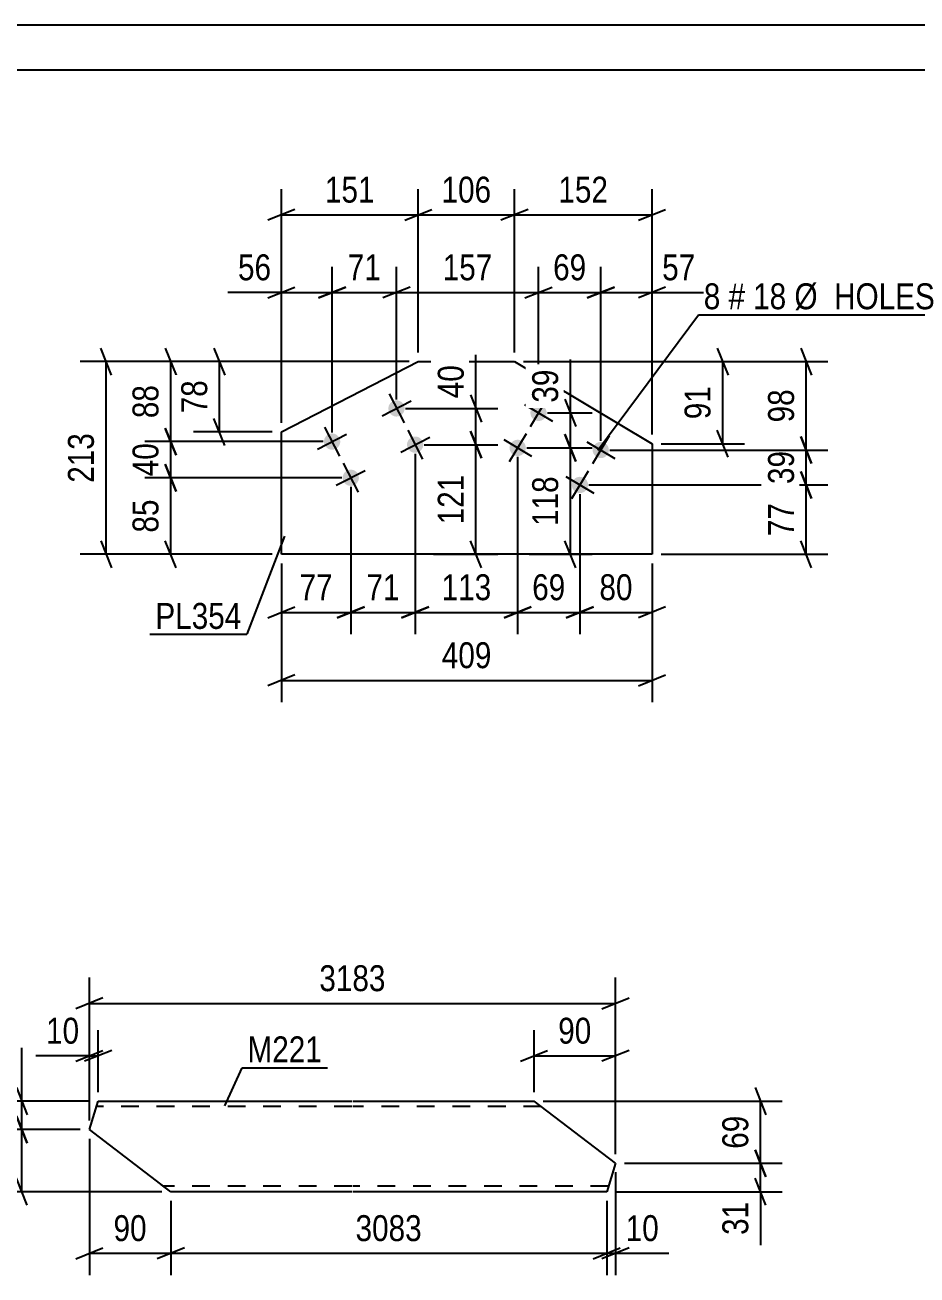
# Model space of a CAD drawing. Header units: millimetres. Extents: x 0 to 420, y 0 to 297.
# Drawn here: x 107.3 to 205.7, y 158.9 to 297 of the extents above; entities that cross this region are included whole.
import ezdxf

# ---------------------------------------------------------------- set-up
doc = ezdxf.new("R2010")
doc.units = ezdxf.units.MM
doc.linetypes.add('DXK_LINE_DOT2', pattern=[3.9198, 1.9599, -1.9599])
doc.styles.add('Arial Narrow', font='ARIALN.TTF', dxfattribs={"height": 0.2})

# ---------------------------------------------------------------- blocks, each defined once
blk = doc.blocks.new('Unknown-122572478-1115')
at = {"color": 5, "linetype": 'Continuous'}
for p, q in [((420, 297), (0, 297)), ((415, 292), (5, 292))]:
    blk.add_line(p, q, dxfattribs=at)
blk = doc.blocks.new('Part-122572478-1224 - 1206')
at = {"color": 2, "linetype": 'Continuous'}
for p, q in [((114.36, 174.97), (115.34, 178.12)), ((115.34, 178.12), (143.35, 178.12)), ((143.45, 178.12), (163.45, 178.12)), ((172.45, 171.26), (163.45, 178.12)), ((123.35, 168.12), (114.36, 174.97)), ((172.45, 171.26), (171.47, 168.12)), ((143.35, 168.12), (123.35, 168.12)), ((171.47, 168.12), (143.45, 168.12))]:
    blk.add_line(p, q, dxfattribs=at)
at = {"color": 7, "linetype": 'DXK_LINE_DOT2'}
for p, q in [((143.35, 177.52), (115.15, 177.52)), ((164.24, 177.52), (143.45, 177.52)), ((123.35, 168.12), (122.33, 168.89)), ((143.35, 168.72), (122.57, 168.72)), ((171.65, 168.72), (143.45, 168.72))]:
    blk.add_line(p, q, dxfattribs=at)
blk = doc.blocks.new('Bolt-122572478-2879 - 2868')
at = {"linetype": 'Continuous'}
for points in [[(164.72, 253.69, -1), (163.18, 254.61, -1)], [(162.42, 249.82, -1), (160.87, 250.75, -1)], [(171.59, 249.59, -1), (170.05, 250.51, -1)], [(169.29, 245.73, -1), (167.74, 246.65, -1)]]:
    blk.add_hatch(color=1, dxfattribs=at).paths.add_polyline_path(points)
at = {"color": 1, "linetype": 'Continuous'}
for p, q in [((164.87, 255.7), (163.03, 252.6)), ((162.4, 255.07), (165.5, 253.23)), ((162.57, 251.83), (160.72, 248.74)), ((171.74, 251.6), (169.9, 248.51)), ((160.1, 251.21), (163.19, 249.36)), ((169.27, 250.97), (172.37, 249.13)), ((169.44, 247.73), (167.59, 244.64)), ((166.97, 247.11), (170.06, 245.27))]:
    blk.add_line(p, q, dxfattribs=at)
blk = doc.blocks.new('Bolt-122572478-2874 - 2868')
at = {"linetype": 'Continuous'}
for points in [[(149.07, 255.05, -1), (147.47, 254.23, -1)], [(141.96, 251.39, -1), (140.36, 250.57, -1)], [(151.13, 251.05, -1), (149.53, 250.23, -1)], [(144.02, 247.39, -1), (142.42, 246.57, -1)]]:
    blk.add_hatch(color=1, dxfattribs=at).paths.add_polyline_path(points)
at = {"color": 1, "linetype": 'Continuous'}
for p, q in [((146.67, 253.82), (149.87, 255.47)), ((147.45, 256.24), (149.1, 253.04)), ((139.56, 250.16), (142.76, 251.81)), ((140.33, 252.58), (141.98, 249.38)), ((148.73, 249.82), (151.93, 251.46)), ((149.51, 252.24), (151.15, 249.04)), ((142.39, 248.58), (144.04, 245.38)), ((141.62, 246.16), (144.82, 247.8))]:
    blk.add_line(p, q, dxfattribs=at)
blk = doc.blocks.new('Part-122572478-2894 - 2868')
at = {"color": 2, "linetype": 'Continuous'}
for p, q in [((135.56, 252.04), (150.67, 259.81)), ((150.67, 259.81), (161.29, 259.81)), ((161.29, 259.81), (176.48, 250.75)), ((135.56, 238.53), (135.56, 252.04)), ((176.48, 250.75), (176.48, 238.53)), ((176.48, 238.53), (135.56, 238.53))]:
    blk.add_line(p, q, dxfattribs=at)
blk = doc.blocks.new('StraightDimension-122572478-1341 - 1206')
at = {"color": 7, "linetype": 'Continuous'}
for p, q in [((187.85, 172.76), (189.05, 169.76)), ((173.45, 171.26), (190.85, 171.26)), ((188.45, 168.12), (188.45, 171.26)), ((189.05, 166.62), (187.85, 169.62)), ((172.47, 168.12), (190.85, 168.12)), ((188.45, 168.12), (188.45, 162.21)), ((188.45, 168.12), (188.45, 162.21))]:
    blk.add_line(p, q, dxfattribs=at)
at = {"color": 0}
blk.add_wipeout([(187.7, 167.59), (183.5, 167.59), (183.5, 162.74), (187.7, 162.74)], dxfattribs=at)
at = {"color": 3, "style": 'Arial Narrow'}
blk.add_text('31', height=2.863, rotation=90.0002, dxfattribs=at).set_placement((187.1, 163.34))
blk = doc.blocks.new('StraightDimension-122572478-1371 - 1206')
at = {"color": 7, "linetype": 'Continuous'}
for p, q in [((114.36, 175.97), (114.36, 185.97)), ((115.34, 179.12), (115.34, 185.97)), ((112.86, 182.52), (115.86, 183.72)), ((116.84, 183.72), (113.84, 182.52)), ((114.36, 183.12), (108.45, 183.12)), ((114.36, 183.12), (108.45, 183.12)), ((114.36, 183.12), (115.34, 183.12))]:
    blk.add_line(p, q, dxfattribs=at)
at = {"color": 0}
blk.add_wipeout([(113.83, 183.87), (113.83, 188.07), (108.98, 188.07), (108.98, 183.87)], dxfattribs=at)
at = {"color": 3, "style": 'Arial Narrow'}
blk.add_text('10', height=2.863, dxfattribs=at).set_placement((109.58, 184.47))
blk = doc.blocks.new('StraightDimension-122572478-1228 - 1206')
at = {"color": 7, "linetype": 'Continuous'}
for p, q in [((114.36, 175.97), (114.36, 191.77)), ((172.45, 172.26), (172.45, 191.77)), ((115.86, 189.52), (112.86, 188.32)), ((170.95, 188.32), (173.95, 189.52)), ((114.36, 188.92), (172.45, 188.92))]:
    blk.add_line(p, q, dxfattribs=at)
at = {"color": 0}
blk.add_wipeout([(147.66, 189.67), (147.66, 193.87), (139.15, 193.87), (139.15, 189.67)], dxfattribs=at)
at = {"color": 3, "style": 'Arial Narrow'}
blk.add_text('3183', height=2.863, dxfattribs=at).set_placement((139.75, 190.27))
blk = doc.blocks.new('StraightDimension-122572478-1265 - 1206')
at = {"color": 7, "linetype": 'Continuous'}
for p, q in [((106.3, 176.47), (107.5, 173.47)), ((113.36, 174.97), (104.05, 174.97)), ((106.9, 168.12), (106.9, 174.97)), ((107.5, 166.62), (106.3, 169.62)), ((122.35, 168.12), (104.05, 168.12))]:
    blk.add_line(p, q, dxfattribs=at)
at = {"color": 0}
blk.add_wipeout([(106.15, 173.97), (101.95, 173.97), (101.95, 169.12), (106.15, 169.12)], dxfattribs=at)
at = {"color": 3, "style": 'Arial Narrow'}
blk.add_text('69', height=2.863, rotation=90.0002, dxfattribs=at).set_placement((105.55, 169.72))
blk = doc.blocks.new('StraightDimension-122572478-1286 - 1206')
at = {"color": 7, "linetype": 'Continuous'}
for p, q in [((106.9, 178.12), (106.9, 184.02)), ((106.9, 178.12), (106.9, 184.02)), ((106.3, 179.62), (107.5, 176.62)), ((114.34, 178.12), (104.05, 178.12)), ((106.9, 174.97), (106.9, 178.12)), ((107.5, 173.47), (106.3, 176.47)), ((113.36, 174.97), (104.05, 174.97))]:
    blk.add_line(p, q, dxfattribs=at)
at = {"color": 0}
blk.add_wipeout([(106.15, 183.5), (101.95, 183.5), (101.95, 178.64), (106.15, 178.64)], dxfattribs=at)
at = {"color": 3, "style": 'Arial Narrow'}
blk.add_text('31', height=2.863, rotation=90.0002, dxfattribs=at).set_placement((105.55, 179.24))
blk = doc.blocks.new('StraightDimension-122572478-1313 - 1206')
at = {"color": 7, "linetype": 'Continuous'}
for p, q in [((187.85, 179.62), (189.05, 176.62)), ((164.45, 178.12), (190.85, 178.12)), ((188.45, 171.26), (188.45, 178.12)), ((189.05, 169.76), (187.85, 172.76)), ((173.45, 171.26), (190.85, 171.26))]:
    blk.add_line(p, q, dxfattribs=at)
at = {"color": 0}
blk.add_wipeout([(187.7, 177.12), (183.5, 177.12), (183.5, 172.26), (187.7, 172.26)], dxfattribs=at)
at = {"color": 3, "style": 'Arial Narrow'}
blk.add_text('69', height=2.863, rotation=90.0002, dxfattribs=at).set_placement((187.1, 172.86))
blk = doc.blocks.new('StraightDimension-122572478-1398 - 1206')
at = {"color": 7, "linetype": 'Continuous'}
for p, q in [((163.45, 179.12), (163.45, 185.97)), ((172.45, 172.26), (172.45, 185.97)), ((161.95, 182.52), (164.95, 183.72)), ((173.95, 183.72), (170.95, 182.52)), ((163.45, 183.12), (172.45, 183.12))]:
    blk.add_line(p, q, dxfattribs=at)
at = {"color": 0}
blk.add_wipeout([(170.38, 183.87), (170.38, 188.07), (165.52, 188.07), (165.52, 183.87)], dxfattribs=at)
at = {"color": 3, "style": 'Arial Narrow'}
blk.add_text('90', height=2.863, dxfattribs=at).set_placement((166.12, 184.47))
blk = doc.blocks.new('StraightDimension-122572478-1423 - 1206')
at = {"color": 7, "linetype": 'Continuous'}
for p, q in [((172.45, 170.26), (172.45, 158.91)), ((171.47, 167.12), (171.47, 158.91)), ((169.97, 160.71), (172.97, 161.91)), ((173.95, 161.91), (170.95, 160.71)), ((171.47, 161.31), (172.45, 161.31)), ((172.45, 161.31), (178.35, 161.31)), ((172.45, 161.31), (178.35, 161.31))]:
    blk.add_line(p, q, dxfattribs=at)
at = {"color": 0}
blk.add_wipeout([(177.83, 162.06), (177.83, 166.26), (172.97, 166.26), (172.97, 162.06)], dxfattribs=at)
at = {"color": 3, "style": 'Arial Narrow'}
blk.add_text('10', height=2.863, dxfattribs=at).set_placement((173.57, 162.66))
blk = doc.blocks.new('StraightDimension-122572478-1451 - 1206')
at = {"color": 7, "linetype": 'Continuous'}
for p, q in [((123.35, 167.12), (123.35, 158.91)), ((171.47, 167.12), (171.47, 158.91)), ((124.85, 161.91), (121.85, 160.71)), ((169.97, 160.71), (172.97, 161.91)), ((123.35, 161.31), (171.47, 161.31))]:
    blk.add_line(p, q, dxfattribs=at)
at = {"color": 0}
blk.add_wipeout([(151.67, 162.06), (151.67, 166.26), (143.15, 166.26), (143.15, 162.06)], dxfattribs=at)
at = {"color": 3, "style": 'Arial Narrow'}
blk.add_text('3083', height=2.863, dxfattribs=at).set_placement((143.75, 162.66))
blk = doc.blocks.new('StraightDimension-122572478-1472 - 1206')
at = {"color": 7, "linetype": 'Continuous'}
for p, q in [((114.36, 173.97), (114.36, 158.91)), ((123.35, 167.12), (123.35, 158.91)), ((112.86, 160.71), (115.86, 161.91)), ((124.85, 161.91), (121.85, 160.71)), ((114.36, 161.31), (123.35, 161.31))]:
    blk.add_line(p, q, dxfattribs=at)
at = {"color": 0}
blk.add_wipeout([(121.28, 162.06), (121.28, 166.26), (116.43, 166.26), (116.43, 162.06)], dxfattribs=at)
at = {"color": 3, "style": 'Arial Narrow'}
blk.add_text('90', height=2.863, dxfattribs=at).set_placement((117.03, 162.66))
blk = doc.blocks.new('StraightDimension-122572478-1491 - 1206')
at = {"color": 7, "linetype": 'Continuous'}
for p, q in [((100.28, 179.62), (101.48, 176.62)), ((114.34, 178.12), (98.03, 178.12)), ((100.88, 168.12), (100.88, 178.12)), ((101.48, 166.62), (100.28, 169.62)), ((122.35, 168.12), (98.03, 168.12))]:
    blk.add_line(p, q, dxfattribs=at)
at = {"color": 0}
blk.add_wipeout([(100.13, 176.46), (95.93, 176.46), (95.93, 169.77), (100.13, 169.77)], dxfattribs=at)
at = {"color": 3, "style": 'Arial Narrow'}
blk.add_text('100', height=2.863, rotation=90.0002, dxfattribs=at).set_placement((99.53, 170.37))
blk = doc.blocks.new('StraightDimension-122572478-3002 - 2868')
at = {"color": 7, "linetype": 'Continuous'}
for p, q in [((183.68, 261.31), (184.88, 258.31)), ((162.29, 259.81), (186.68, 259.81)), ((184.28, 250.75), (184.28, 259.81)), ((184.88, 249.25), (183.68, 252.25)), ((177.48, 250.75), (186.68, 250.75))]:
    blk.add_line(p, q, dxfattribs=at)
at = {"color": 0}
blk.add_wipeout([(183.53, 257.71), (179.33, 257.71), (179.33, 252.85), (183.53, 252.85)], dxfattribs=at)
at = {"color": 3, "style": 'Arial Narrow'}
blk.add_text('91', height=2.863, rotation=90.0002, dxfattribs=at).set_placement((182.93, 253.45))
blk = doc.blocks.new('StraightDimension-122572478-2896 - 2868')
at = {"color": 7, "linetype": 'Continuous'}
for p, q in [((116.81, 258.31), (115.61, 261.31)), ((149.67, 259.81), (113.36, 259.81)), ((116.21, 238.53), (116.21, 259.81)), ((115.61, 240.03), (116.81, 237.03)), ((134.56, 238.53), (113.36, 238.53))]:
    blk.add_line(p, q, dxfattribs=at)
at = {"color": 0}
blk.add_wipeout([(115.46, 252.51), (111.26, 252.51), (111.26, 245.83), (115.46, 245.83)], dxfattribs=at)
at = {"color": 3, "style": 'Arial Narrow'}
blk.add_text('213', height=2.863, rotation=90.0002, dxfattribs=at).set_placement((114.86, 246.43))
blk = doc.blocks.new('StraightDimension-122572478-2913 - 2868')
at = {"color": 7, "linetype": 'Continuous'}
for p, q in [((122.74, 252.48), (123.94, 249.48)), ((140.16, 250.98), (120.49, 250.98)), ((123.34, 246.98), (123.34, 250.98)), ((123.94, 245.48), (122.74, 248.48)), ((142.22, 246.98), (120.49, 246.98))]:
    blk.add_line(p, q, dxfattribs=at)
at = {"color": 0}
blk.add_wipeout([(122.59, 251.41), (118.39, 251.41), (118.39, 246.55), (122.59, 246.55)], dxfattribs=at)
at = {"color": 3, "style": 'Arial Narrow'}
blk.add_text('40', height=2.863, rotation=90.0002, dxfattribs=at).set_placement((121.99, 247.15))
blk = doc.blocks.new('StraightDimension-122572478-2905 - 2868')
at = {"color": 7, "linetype": 'Continuous'}
for p, q in [((122.74, 261.31), (123.94, 258.31)), ((149.67, 259.81), (120.49, 259.81)), ((123.34, 250.98), (123.34, 259.81)), ((123.94, 249.48), (122.74, 252.48)), ((140.16, 250.98), (120.49, 250.98))]:
    blk.add_line(p, q, dxfattribs=at)
at = {"color": 0}
blk.add_wipeout([(122.59, 257.83), (118.39, 257.83), (118.39, 252.97), (122.59, 252.97)], dxfattribs=at)
at = {"color": 3, "style": 'Arial Narrow'}
blk.add_text('88', height=2.863, rotation=90.0002, dxfattribs=at).set_placement((121.99, 253.57))
blk = doc.blocks.new('StraightDimension-122572478-3124 - 2868')
at = {"color": 7, "linetype": 'Continuous'}
for p, q in [((166.86, 251.79), (168.06, 248.79)), ((162.64, 250.29), (169.86, 250.29)), ((167.46, 238.53), (167.46, 250.29)), ((168.06, 237.03), (166.86, 240.03)), ((162.92, 238.53), (169.86, 238.53))]:
    blk.add_line(p, q, dxfattribs=at)
at = {"color": 0}
blk.add_wipeout([(166.71, 247.75), (162.51, 247.75), (162.51, 241.06), (166.71, 241.06)], dxfattribs=at)
at = {"color": 3, "style": 'Arial Narrow'}
blk.add_text('118', height=2.863, rotation=90.0002, dxfattribs=at).set_placement((166.11, 241.66))
blk = doc.blocks.new('StraightDimension-122572478-2921 - 2868')
at = {"color": 7, "linetype": 'Continuous'}
for p, q in [((122.74, 248.48), (123.94, 245.48)), ((142.22, 246.98), (120.49, 246.98)), ((123.34, 238.53), (123.34, 246.98)), ((123.94, 237.03), (122.74, 240.03)), ((134.56, 238.53), (120.49, 238.53))]:
    blk.add_line(p, q, dxfattribs=at)
at = {"color": 0}
blk.add_wipeout([(122.59, 245.18), (118.39, 245.18), (118.39, 240.33), (122.59, 240.33)], dxfattribs=at)
at = {"color": 3, "style": 'Arial Narrow'}
blk.add_text('85', height=2.863, rotation=90.0002, dxfattribs=at).set_placement((121.99, 240.93))
blk = doc.blocks.new('StraightDimension-122572478-3056 - 2868')
at = {"color": 7, "linetype": 'Continuous'}
for p, q in [((150.33, 249.64), (150.33, 229.71)), ((143.22, 245.98), (143.22, 229.71)), ((141.72, 231.51), (144.72, 232.71)), ((143.22, 232.11), (150.33, 232.11)), ((151.83, 232.71), (148.83, 231.51))]:
    blk.add_line(p, q, dxfattribs=at)
at = {"color": 0}
blk.add_wipeout([(149.2, 232.86), (149.2, 237.06), (144.35, 237.06), (144.35, 232.86)], dxfattribs=at)
at = {"color": 3, "style": 'Arial Narrow'}
blk.add_text('71', height=2.863, dxfattribs=at).set_placement((144.95, 233.46))
blk = doc.blocks.new('StraightDimension-122572478-2928 - 2868')
at = {"color": 7, "linetype": 'Continuous'}
for p, q in [((192.9, 247.69), (194.1, 244.69)), ((169.51, 246.19), (195.9, 246.19)), ((193.5, 238.53), (193.5, 246.19)), ((194.1, 237.03), (192.9, 240.03)), ((177.48, 238.53), (195.9, 238.53))]:
    blk.add_line(p, q, dxfattribs=at)
at = {"color": 0}
blk.add_wipeout([(192.75, 244.78), (188.55, 244.78), (188.55, 239.93), (192.75, 239.93)], dxfattribs=at)
at = {"color": 3, "style": 'Arial Narrow'}
blk.add_text('77', height=2.863, rotation=90.0002, dxfattribs=at).set_placement((192.15, 240.53))
blk = doc.blocks.new('StraightDimension-122572478-3103 - 2868')
at = {"color": 7, "linetype": 'Continuous'}
for p, q in [((157.04, 254.64), (157.04, 260.55)), ((157.04, 254.64), (157.04, 260.55)), ((156.44, 256.14), (157.64, 253.14)), ((149.27, 254.64), (159.44, 254.64)), ((157.04, 250.64), (157.04, 254.64)), ((157.64, 249.14), (156.44, 252.14)), ((151.33, 250.64), (159.44, 250.64))]:
    blk.add_line(p, q, dxfattribs=at)
at = {"color": 0}
blk.add_wipeout([(156.29, 260.02), (152.09, 260.02), (152.09, 255.17), (156.29, 255.17)], dxfattribs=at)
at = {"color": 3, "style": 'Arial Narrow'}
blk.add_text('40', height=2.863, rotation=90.0002, dxfattribs=at).set_placement((155.69, 255.77))
blk = doc.blocks.new('StraightDimension-122572478-2934 - 2868')
at = {"color": 7, "linetype": 'Continuous'}
for p, q in [((192.9, 251.55), (194.1, 248.55)), ((171.82, 250.05), (195.9, 250.05)), ((193.5, 246.19), (193.5, 250.05)), ((194.1, 244.69), (192.9, 247.69)), ((169.51, 246.19), (195.9, 246.19))]:
    blk.add_line(p, q, dxfattribs=at)
at = {"color": 0}
blk.add_wipeout([(192.75, 250.55), (188.55, 250.55), (188.55, 245.69), (192.75, 245.69)], dxfattribs=at)
at = {"color": 3, "style": 'Arial Narrow'}
blk.add_text('39', height=2.863, rotation=90.0002, dxfattribs=at).set_placement((192.15, 246.29))
blk = doc.blocks.new('StraightDimension-122572478-2942 - 2868')
at = {"color": 7, "linetype": 'Continuous'}
for p, q in [((192.9, 261.31), (194.1, 258.31)), ((162.29, 259.81), (195.9, 259.81)), ((193.5, 250.05), (193.5, 259.81)), ((194.1, 248.55), (192.9, 251.55)), ((171.82, 250.05), (195.9, 250.05))]:
    blk.add_line(p, q, dxfattribs=at)
at = {"color": 0}
blk.add_wipeout([(192.75, 257.36), (188.55, 257.36), (188.55, 252.5), (192.75, 252.5)], dxfattribs=at)
at = {"color": 3, "style": 'Arial Narrow'}
blk.add_text('98', height=2.863, rotation=90.0002, dxfattribs=at).set_placement((192.15, 253.1))
blk = doc.blocks.new('StraightDimension-122572478-2951 - 2868')
at = {"color": 7, "linetype": 'Continuous'}
for p, q in [((135.56, 253.04), (135.56, 270.3)), ((141.16, 251.98), (141.16, 270.3)), ((134.06, 266.85), (137.06, 268.05)), ((142.66, 268.05), (139.66, 266.85)), ((135.56, 267.45), (129.65, 267.45)), ((135.56, 267.45), (129.65, 267.45)), ((135.56, 267.45), (141.16, 267.45))]:
    blk.add_line(p, q, dxfattribs=at)
at = {"color": 0}
blk.add_wipeout([(135.03, 268.2), (135.03, 272.4), (130.17, 272.4), (130.17, 268.2)], dxfattribs=at)
at = {"color": 3, "style": 'Arial Narrow'}
blk.add_text('56', height=2.863, dxfattribs=at).set_placement((130.77, 268.8))
blk = doc.blocks.new('StraightDimension-122572478-3025 - 2868')
at = {"color": 7, "linetype": 'Continuous'}
for p, q in [((161.29, 260.81), (161.29, 278.88)), ((176.48, 251.75), (176.48, 278.88)), ((162.79, 276.63), (159.79, 275.43)), ((174.98, 275.43), (177.98, 276.63)), ((161.29, 276.03), (176.48, 276.03))]:
    blk.add_line(p, q, dxfattribs=at)
at = {"color": 0}
blk.add_wipeout([(172.23, 276.78), (172.23, 280.98), (165.54, 280.98), (165.54, 276.78)], dxfattribs=at)
at = {"color": 3, "style": 'Arial Narrow'}
blk.add_text('152', height=2.863, dxfattribs=at).set_placement((166.14, 277.38))
blk = doc.blocks.new('StraightDimension-122572478-2961 - 2868')
at = {"color": 7, "linetype": 'Continuous'}
for p, q in [((141.16, 251.98), (141.16, 270.3)), ((148.27, 255.64), (148.27, 270.3)), ((139.66, 266.85), (142.66, 268.05)), ((149.77, 268.05), (146.77, 266.85)), ((141.16, 267.45), (148.27, 267.45))]:
    blk.add_line(p, q, dxfattribs=at)
at = {"color": 0}
blk.add_wipeout([(147.14, 268.2), (147.14, 272.4), (142.29, 272.4), (142.29, 268.2)], dxfattribs=at)
at = {"color": 3, "style": 'Arial Narrow'}
blk.add_text('71', height=2.863, dxfattribs=at).set_placement((142.89, 268.8))
blk = doc.blocks.new('StraightDimension-122572478-3035 - 2868')
at = {"color": 7, "linetype": 'Continuous'}
for p, q in [((150.67, 260.81), (150.67, 278.88)), ((161.29, 260.81), (161.29, 278.88)), ((149.17, 275.43), (152.17, 276.63)), ((162.79, 276.63), (159.79, 275.43)), ((150.67, 276.03), (161.29, 276.03))]:
    blk.add_line(p, q, dxfattribs=at)
at = {"color": 0}
blk.add_wipeout([(159.32, 276.78), (159.32, 280.98), (152.64, 280.98), (152.64, 276.78)], dxfattribs=at)
at = {"color": 3, "style": 'Arial Narrow'}
blk.add_text('106', height=2.863, dxfattribs=at).set_placement((153.24, 277.38))
blk = doc.blocks.new('StraightDimension-122572478-2971 - 2868')
at = {"color": 7, "linetype": 'Continuous'}
for p, q in [((148.27, 255.64), (148.27, 270.3)), ((163.95, 255.15), (163.95, 270.3)), ((149.77, 268.05), (146.77, 266.85)), ((162.45, 266.85), (165.45, 268.05)), ((148.27, 267.45), (163.95, 267.45))]:
    blk.add_line(p, q, dxfattribs=at)
at = {"color": 0}
blk.add_wipeout([(159.45, 268.2), (159.45, 272.4), (152.77, 272.4), (152.77, 268.2)], dxfattribs=at)
at = {"color": 3, "style": 'Arial Narrow'}
blk.add_text('157', height=2.863, dxfattribs=at).set_placement((153.37, 268.8))
blk = doc.blocks.new('StraightDimension-122572478-3045 - 2868')
at = {"color": 7, "linetype": 'Continuous'}
for p, q in [((135.56, 253.04), (135.56, 278.88)), ((150.67, 260.81), (150.67, 278.88)), ((137.06, 276.63), (134.06, 275.43)), ((149.17, 275.43), (152.17, 276.63)), ((135.56, 276.03), (150.67, 276.03))]:
    blk.add_line(p, q, dxfattribs=at)
at = {"color": 0}
blk.add_wipeout([(146.46, 276.78), (146.46, 280.98), (139.77, 280.98), (139.77, 276.78)], dxfattribs=at)
at = {"color": 3, "style": 'Arial Narrow'}
blk.add_text('151', height=2.863, dxfattribs=at).set_placement((140.37, 277.38))
blk = doc.blocks.new('StraightDimension-122572478-2981 - 2868')
at = {"color": 7, "linetype": 'Continuous'}
for p, q in [((163.95, 255.15), (163.95, 270.3)), ((170.82, 251.05), (170.82, 270.3)), ((162.45, 266.85), (165.45, 268.05)), ((172.32, 268.05), (169.32, 266.85)), ((163.95, 267.45), (170.82, 267.45))]:
    blk.add_line(p, q, dxfattribs=at)
at = {"color": 0}
blk.add_wipeout([(169.81, 268.2), (169.81, 272.4), (164.96, 272.4), (164.96, 268.2)], dxfattribs=at)
at = {"color": 3, "style": 'Arial Narrow'}
blk.add_text('69', height=2.863, dxfattribs=at).set_placement((165.56, 268.8))
blk = doc.blocks.new('StraightDimension-122572478-2991 - 2868')
at = {"color": 7, "linetype": 'Continuous'}
for p, q in [((170.82, 251.05), (170.82, 270.3)), ((176.48, 251.75), (176.48, 270.3)), ((169.32, 266.85), (172.32, 268.05)), ((177.98, 268.05), (174.98, 266.85)), ((170.82, 267.45), (176.48, 267.45)), ((176.48, 267.45), (182.38, 267.45)), ((176.48, 267.45), (182.38, 267.45))]:
    blk.add_line(p, q, dxfattribs=at)
at = {"color": 0}
blk.add_wipeout([(181.86, 268.2), (181.86, 272.4), (177, 272.4), (177, 268.2)], dxfattribs=at)
at = {"color": 3, "style": 'Arial Narrow'}
blk.add_text('57', height=2.863, dxfattribs=at).set_placement((177.6, 268.8))
blk = doc.blocks.new('StraightDimension-122572478-3011 - 2868')
at = {"color": 7, "linetype": 'Continuous'}
for p, q in [((128.12, 261.31), (129.32, 258.31)), ((149.67, 259.81), (125.87, 259.81)), ((128.72, 252.04), (128.72, 259.81)), ((129.32, 250.54), (128.12, 253.54)), ((134.56, 252.04), (125.87, 252.04))]:
    blk.add_line(p, q, dxfattribs=at)
at = {"color": 0}
blk.add_wipeout([(127.97, 258.35), (123.77, 258.35), (123.77, 253.5), (127.97, 253.5)], dxfattribs=at)
at = {"color": 3, "style": 'Arial Narrow'}
blk.add_text('78', height=2.863, rotation=90.0002, dxfattribs=at).set_placement((127.37, 254.1))
blk = doc.blocks.new('StraightDimension-122572478-3020 - 2868')
at = {"color": 7, "linetype": 'Continuous'}
for p, q in [((135.56, 237.53), (135.56, 222.2)), ((176.48, 237.53), (176.48, 222.2)), ((137.06, 225.2), (134.06, 224)), ((174.98, 224), (177.98, 225.2)), ((135.56, 224.6), (176.48, 224.6))]:
    blk.add_line(p, q, dxfattribs=at)
at = {"color": 0}
blk.add_wipeout([(159.36, 225.35), (159.36, 229.55), (152.67, 229.55), (152.67, 225.35)], dxfattribs=at)
at = {"color": 3, "style": 'Arial Narrow'}
blk.add_text('409', height=2.863, dxfattribs=at).set_placement((153.27, 225.95))
blk = doc.blocks.new('StraightDimension-122572478-3064 - 2868')
at = {"color": 7, "linetype": 'Continuous'}
for p, q in [((150.33, 249.64), (150.33, 229.71)), ((161.64, 249.29), (161.64, 229.71)), ((148.83, 231.51), (151.83, 232.71)), ((150.33, 232.11), (161.64, 232.11)), ((163.14, 232.71), (160.14, 231.51))]:
    blk.add_line(p, q, dxfattribs=at)
at = {"color": 0}
blk.add_wipeout([(159.33, 232.86), (159.33, 237.06), (152.65, 237.06), (152.65, 232.86)], dxfattribs=at)
at = {"color": 3, "style": 'Arial Narrow'}
blk.add_text('113', height=2.863, dxfattribs=at).set_placement((153.25, 233.46))
blk = doc.blocks.new('StraightDimension-122572478-3072 - 2868')
at = {"color": 7, "linetype": 'Continuous'}
for p, q in [((161.64, 249.29), (161.64, 229.71)), ((168.51, 245.19), (168.51, 229.71)), ((160.14, 231.51), (163.14, 232.71)), ((161.64, 232.11), (168.51, 232.11)), ((170.01, 232.71), (167.01, 231.51))]:
    blk.add_line(p, q, dxfattribs=at)
at = {"color": 0}
blk.add_wipeout([(167.51, 232.86), (167.51, 237.06), (162.65, 237.06), (162.65, 232.86)], dxfattribs=at)
at = {"color": 3, "style": 'Arial Narrow'}
blk.add_text('69', height=2.863, dxfattribs=at).set_placement((163.25, 233.46))
blk = doc.blocks.new('StraightDimension-122572478-3080 - 2868')
at = {"color": 7, "linetype": 'Continuous'}
for p, q in [((168.51, 245.19), (168.51, 229.71)), ((176.48, 237.53), (176.48, 229.71)), ((167.01, 231.51), (170.01, 232.71)), ((168.51, 232.11), (176.48, 232.11)), ((177.98, 232.71), (174.98, 231.51))]:
    blk.add_line(p, q, dxfattribs=at)
at = {"color": 0}
blk.add_wipeout([(174.92, 232.86), (174.92, 237.06), (170.07, 237.06), (170.07, 232.86)], dxfattribs=at)
at = {"color": 3, "style": 'Arial Narrow'}
blk.add_text('80', height=2.863, dxfattribs=at).set_placement((170.67, 233.46))
blk = doc.blocks.new('StraightDimension-122572478-3086 - 2868')
at = {"color": 7, "linetype": 'Continuous'}
for p, q in [((143.22, 245.98), (143.22, 229.71)), ((135.56, 237.53), (135.56, 229.71)), ((134.06, 231.51), (137.06, 232.71)), ((135.56, 232.11), (143.22, 232.11)), ((144.72, 232.71), (141.72, 231.51))]:
    blk.add_line(p, q, dxfattribs=at)
at = {"color": 0}
blk.add_wipeout([(141.81, 232.86), (141.81, 237.06), (136.96, 237.06), (136.96, 232.86)], dxfattribs=at)
at = {"color": 3, "style": 'Arial Narrow'}
blk.add_text('77', height=2.863, dxfattribs=at).set_placement((137.56, 233.46))
blk = doc.blocks.new('StraightDimension-122572478-3093 - 2868')
at = {"color": 7, "linetype": 'Continuous'}
for p, q in [((156.44, 252.14), (157.64, 249.14)), ((151.33, 250.64), (159.44, 250.64)), ((157.04, 238.53), (157.04, 250.64)), ((157.64, 237.03), (156.44, 240.03)), ((152.37, 238.53), (159.44, 238.53))]:
    blk.add_line(p, q, dxfattribs=at)
at = {"color": 0}
blk.add_wipeout([(156.29, 247.93), (152.09, 247.93), (152.09, 241.24), (156.29, 241.24)], dxfattribs=at)
at = {"color": 3, "style": 'Arial Narrow'}
blk.add_text('121', height=2.863, rotation=90.0002, dxfattribs=at).set_placement((155.69, 241.84))
blk = doc.blocks.new('StraightDimension-122572478-3114 - 2868')
at = {"color": 7, "linetype": 'Continuous'}
for p, q in [((167.46, 254.15), (167.46, 260.06)), ((167.46, 254.15), (167.46, 260.06)), ((166.86, 255.65), (168.06, 252.65)), ((164.95, 254.15), (169.86, 254.15)), ((167.46, 250.29), (167.46, 254.15)), ((168.06, 248.79), (166.86, 251.79)), ((162.64, 250.29), (169.86, 250.29))]:
    blk.add_line(p, q, dxfattribs=at)
at = {"color": 0}
blk.add_wipeout([(166.71, 259.53), (162.51, 259.53), (162.51, 254.68), (166.71, 254.68)], dxfattribs=at)
at = {"color": 3, "style": 'Arial Narrow'}
blk.add_text('39', height=2.863, rotation=90.0002, dxfattribs=at).set_placement((166.11, 255.28))
blk = doc.blocks.new('Mark-122572478-1219 - 1206')
at = {"color": 0}
blk.add_wipeout([(140.05, 182.41), (140.05, 185.41), (131.82, 185.41), (131.82, 182.41)], dxfattribs=at)
blk.add_wipeout([(140.05, 182.41), (140.05, 185.41), (131.82, 185.41), (131.82, 182.41)], dxfattribs=at)
at = {"color": 30, "linetype": 'Continuous'}
for p, q in [((129.33, 177.6), (131.22, 181.81)), ((131.22, 181.81), (140.65, 181.81))]:
    blk.add_line(p, q, dxfattribs=at)
at = {"color": 3, "style": 'Arial Narrow'}
blk.add_text('M221', height=2.863, dxfattribs=at).set_placement((131.82, 182.41))
blk = doc.blocks.new('MarkSet-122572478-3134 - 2868')
at = {"color": 0}
for points in [[(184.02, 265.6), (184.02, 268.6), (182.19, 268.6), (182.19, 265.6)], [(186.74, 265.6), (186.74, 268.6), (184.92, 268.6), (184.92, 265.6)], [(191.3, 265.6), (191.3, 268.6), (187.64, 268.6), (187.64, 265.6)], [(207.73, 265.6), (207.73, 268.6), (192.2, 268.6), (192.2, 265.6)]]:
    blk.add_wipeout(points, dxfattribs=at)
for points in [[(184.02, 265.6), (184.02, 268.6), (182.19, 268.6), (182.19, 265.6)], [(186.74, 265.6), (186.74, 268.6), (184.92, 268.6), (184.92, 265.6)], [(191.3, 265.6), (191.3, 268.6), (187.64, 268.6), (187.64, 265.6)], [(207.73, 265.6), (207.73, 268.6), (192.2, 268.6), (192.2, 265.6)]]:
    blk.add_wipeout(points, dxfattribs=at)
at = {"color": 7, "linetype": 'Continuous'}
for p, q in [((170.49, 250.03), (181.59, 265)), ((181.59, 265), (208.33, 265))]:
    blk.add_line(p, q, dxfattribs=at)
at = {"color": 3, "style": 'Arial Narrow'}
for s, height, p in [('8', 2.86, (182.19, 265.6)), ('#', 2.86, (184.92, 265.6)), ('18', 2.863, (187.64, 265.6)), ('Ø  HOLES', 2.863, (192.2, 265.6))]:
    blk.add_text(s, height=height, dxfattribs=at).set_placement(p)
blk = doc.blocks.new('Mark-122572478-2890 - 2868')
at = {"color": 0}
blk.add_wipeout([(131.16, 230.29), (131.16, 233.29), (121.65, 233.29), (121.65, 230.29)], dxfattribs=at)
blk.add_wipeout([(131.16, 230.29), (131.16, 233.29), (121.65, 233.29), (121.65, 230.29)], dxfattribs=at)
at = {"color": 30, "linetype": 'Continuous'}
for p in [(135.89, 240.54), (121.05, 229.69)]:
    blk.add_line(p, (131.76, 229.69), dxfattribs=at)
at = {"color": 3, "style": 'Arial Narrow'}
blk.add_text('PL354', height=2.863, dxfattribs=at).set_placement((121.65, 230.29))

msp = doc.modelspace()

# ---------------------------------------------------------------- block references
for name in ['Unknown-122572478-1115', 'Part-122572478-2894 - 2868', 'Bolt-122572478-2874 - 2868', 'Bolt-122572478-2879 - 2868', 'Part-122572478-1224 - 1206']:
    msp.add_blockref(name, (0, 0))

# ---------------------------------------------------------------- next in the draw order: block references
for name in ['StraightDimension-122572478-2896 - 2868', 'StraightDimension-122572478-3002 - 2868', 'StraightDimension-122572478-1371 - 1206', 'StraightDimension-122572478-1341 - 1206']:
    msp.add_blockref(name, (0, 0))

# ---------------------------------------------------------------- next in the draw order: block references
for name in ['StraightDimension-122572478-2913 - 2868', 'StraightDimension-122572478-3124 - 2868', 'StraightDimension-122572478-1228 - 1206']:
    msp.add_blockref(name, (0, 0))

# ---------------------------------------------------------------- next in the draw order: block references
for name in ['StraightDimension-122572478-2905 - 2868', 'StraightDimension-122572478-2921 - 2868', 'StraightDimension-122572478-2928 - 2868', 'Mark-122572478-1219 - 1206', 'StraightDimension-122572478-1313 - 1206', 'StraightDimension-122572478-1265 - 1206']:
    msp.add_blockref(name, (0, 0))

# ---------------------------------------------------------------- next in the draw order: block references
for name in ['StraightDimension-122572478-2951 - 2868', 'StraightDimension-122572478-2934 - 2868', 'StraightDimension-122572478-3056 - 2868', 'StraightDimension-122572478-1398 - 1206', 'StraightDimension-122572478-1286 - 1206', 'StraightDimension-122572478-1423 - 1206']:
    msp.add_blockref(name, (0, 0))

# ---------------------------------------------------------------- next in the draw order: block references
for name in ['StraightDimension-122572478-2942 - 2868', 'StraightDimension-122572478-3103 - 2868', 'StraightDimension-122572478-3020 - 2868', 'StraightDimension-122572478-1451 - 1206']:
    msp.add_blockref(name, (0, 0))

# ---------------------------------------------------------------- next in the draw order: block references
for name in ['StraightDimension-122572478-3025 - 2868', 'StraightDimension-122572478-2961 - 2868', 'StraightDimension-122572478-3064 - 2868', 'StraightDimension-122572478-3086 - 2868', 'StraightDimension-122572478-1472 - 1206']:
    msp.add_blockref(name, (0, 0))

# ---------------------------------------------------------------- next in the draw order: block references
for name in ['StraightDimension-122572478-3035 - 2868', 'StraightDimension-122572478-3093 - 2868', 'StraightDimension-122572478-3072 - 2868', 'Mark-122572478-2890 - 2868', 'StraightDimension-122572478-1491 - 1206']:
    msp.add_blockref(name, (0, 0))

# ---------------------------------------------------------------- next in the draw order: block references
for name in ['StraightDimension-122572478-2971 - 2868', 'StraightDimension-122572478-3080 - 2868']:
    msp.add_blockref(name, (0, 0))

# ---------------------------------------------------------------- next in the draw order: block references
for name in ['StraightDimension-122572478-3045 - 2868', 'StraightDimension-122572478-2981 - 2868']:
    msp.add_blockref(name, (0, 0))

# ---------------------------------------------------------------- next in the draw order: block references
for name in ['StraightDimension-122572478-2991 - 2868', 'StraightDimension-122572478-3011 - 2868']:
    msp.add_blockref(name, (0, 0))

# ---------------------------------------------------------------- next in the draw order: block references
msp.add_blockref('StraightDimension-122572478-3114 - 2868', (0, 0))

# ---------------------------------------------------------------- next in the draw order: block references
msp.add_blockref('MarkSet-122572478-3134 - 2868', (0, 0))

doc.saveas('drawing.dxf')
